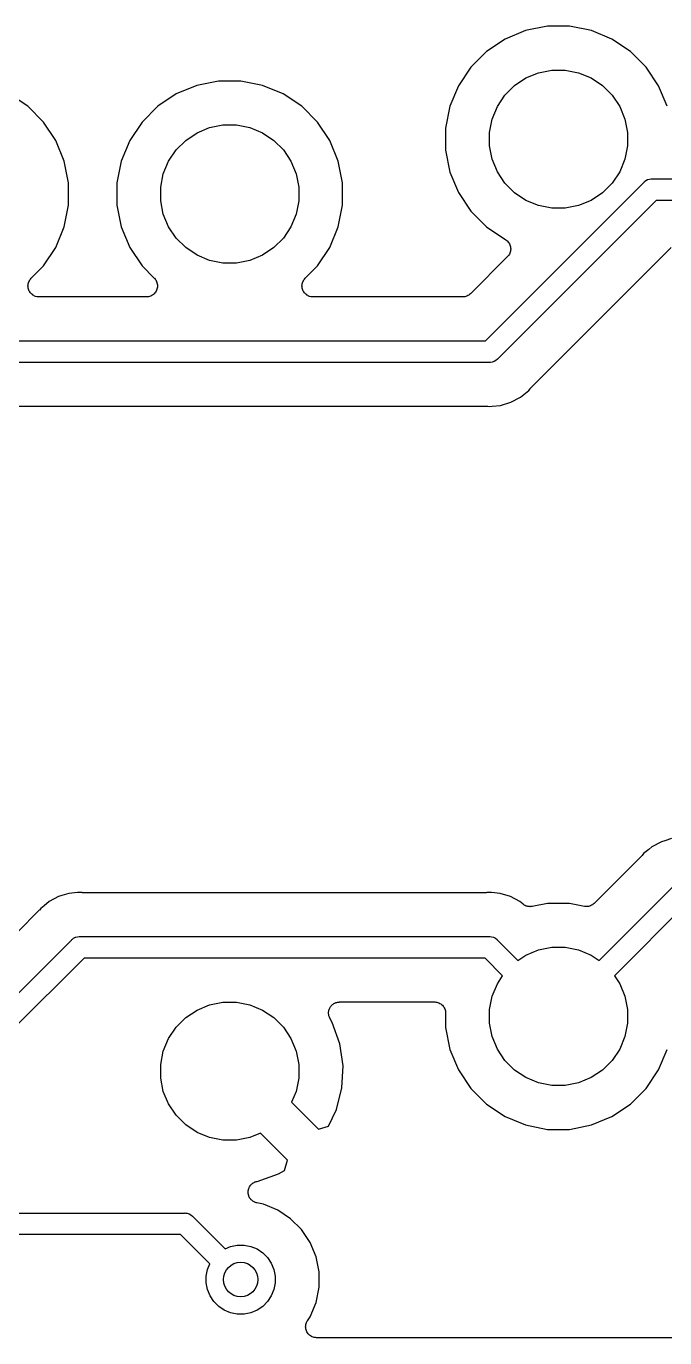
# Model space of a CAD drawing. Extents: x 19 to 115, y -142 to -17.
# Drawn here: x 64.32 to 71.72, y -40.55 to -25.36 of the extents above; entities that cross this region are included whole.
import ezdxf

# ---------------------------------------------------------------- set-up
doc = ezdxf.new("R2010")
doc.units = 0
doc.layers.add('BLACK', color=7, linetype='CONTINUOUS')

msp = doc.modelspace()

# ---------------------------------------------------------------- linework, layer by layer
at = {"layer": 'BLACK', "linetype": 'CONTINUOUS'}
for p, q in [((70.3562, -25.362), (70.1035, -25.4123)), ((70.6138, -25.362), (70.3562, -25.362)), ((70.8665, -25.4123), (70.6138, -25.362)), ((69.8654, -25.5109), (69.6512, -25.654)), ((70.1035, -25.4123), (69.8654, -25.5109)), ((71.1046, -25.5109), (70.8665, -25.4123)), ((71.3188, -25.654), (71.1046, -25.5109)), ((69.6512, -25.654), (69.469, -25.8362)), ((71.501, -25.8362), (71.3188, -25.654)), ((69.469, -25.8362), (69.3259, -26.0504)), ((69.975, -26.0486), (70.1061, -25.961)), ((70.1061, -25.961), (70.2516, -25.9007)), ((70.2516, -25.9007), (70.4062, -25.87)), ((70.4062, -25.87), (70.5638, -25.87)), ((70.5638, -25.87), (70.7184, -25.9007)), ((70.7184, -25.9007), (70.8639, -25.961)), ((70.8639, -25.961), (70.995, -26.0486)), ((71.6441, -26.0504), (71.501, -25.8362)), ((66.2935, -26.0473), (66.0554, -26.1459)), ((66.5462, -25.997), (66.2935, -26.0473)), ((66.8038, -25.997), (66.5462, -25.997)), ((67.0565, -26.0473), (66.8038, -25.997)), ((67.2946, -26.1459), (67.0565, -26.0473)), ((69.3259, -26.0504), (69.2273, -26.2885)), ((69.8636, -26.16), (69.975, -26.0486)), ((70.995, -26.0486), (71.1064, -26.16)), ((71.7427, -26.2885), (71.6441, -26.0504)), ((64.3338, -26.289), (64.1196, -26.1459)), ((66.0554, -26.1459), (65.8412, -26.289)), ((67.5088, -26.289), (67.2946, -26.1459)), ((69.776, -26.2911), (69.8636, -26.16)), ((71.1064, -26.16), (71.194, -26.2911)), ((64.516, -26.4712), (64.3338, -26.289)), ((65.8412, -26.289), (65.659, -26.4712)), ((67.691, -26.4712), (67.5088, -26.289)), ((69.2273, -26.2885), (69.177, -26.5412)), ((69.7157, -26.4366), (69.776, -26.2911)), ((71.194, -26.2911), (71.2543, -26.4366)), ((64.6591, -26.6854), (64.516, -26.4712)), ((65.659, -26.4712), (65.5159, -26.6854)), ((66.2961, -26.596), (66.4416, -26.5357)), ((66.4416, -26.5357), (66.5962, -26.505)), ((66.5962, -26.505), (66.7538, -26.505)), ((66.7538, -26.505), (66.9084, -26.5357)), ((66.9084, -26.5357), (67.0539, -26.596)), ((67.8341, -26.6854), (67.691, -26.4712)), ((69.177, -26.5412), (69.177, -26.7988)), ((69.685, -26.5912), (69.7157, -26.4366)), ((71.2543, -26.4366), (71.285, -26.5912)), ((64.7577, -26.9235), (64.6591, -26.6854)), ((65.5159, -26.6854), (65.4173, -26.9235)), ((66.0536, -26.795), (66.165, -26.6836)), ((66.165, -26.6836), (66.2961, -26.596)), ((67.0539, -26.596), (67.185, -26.6836)), ((67.185, -26.6836), (67.2964, -26.795)), ((67.9327, -26.9235), (67.8341, -26.6854)), ((69.685, -26.7488), (69.685, -26.5912)), ((71.285, -26.5912), (71.285, -26.7488)), ((65.966, -26.9261), (66.0536, -26.795)), ((67.2964, -26.795), (67.384, -26.9261)), ((69.177, -26.7988), (69.2273, -27.0515)), ((69.7157, -26.9034), (69.685, -26.7488)), ((71.285, -26.7488), (71.2543, -26.9034)), ((64.808, -27.1762), (64.7577, -26.9235)), ((65.4173, -26.9235), (65.367, -27.1762)), ((65.9057, -27.0716), (65.966, -26.9261)), ((67.384, -26.9261), (67.4443, -27.0716)), ((67.983, -27.1762), (67.9327, -26.9235)), ((69.776, -27.0489), (69.7157, -26.9034)), ((71.2543, -26.9034), (71.194, -27.0489)), ((64.808, -27.4338), (64.808, -27.1762)), ((65.367, -27.1762), (65.367, -27.4338)), ((65.875, -27.2262), (65.9057, -27.0716)), ((67.4443, -27.0716), (67.475, -27.2262)), ((67.983, -27.4338), (67.983, -27.1762)), ((69.2273, -27.0515), (69.3259, -27.2896)), ((69.6382, -29.005), (71.4723, -27.1709)), ((69.8636, -27.18), (69.776, -27.0489)), ((69.975, -27.2914), (69.8636, -27.18)), ((71.1064, -27.18), (70.995, -27.2914)), ((71.194, -27.0489), (71.1064, -27.18)), ((71.4723, -27.1709), (71.4762, -27.1662)), ((71.4762, -27.1662), (71.4814, -27.1619)), ((71.4814, -27.1619), (71.4952, -27.1506)), ((71.4952, -27.1506), (71.5169, -27.139)), ((71.5169, -27.139), (71.5184, -27.1385)), ((71.5184, -27.1385), (71.5405, -27.1318)), ((71.5405, -27.1318), (71.5589, -27.13)), ((71.5589, -27.13), (71.565, -27.1294)), ((71.5589, -27.13), (71.5589, -27.13)), ((71.565, -27.1294), (71.5711, -27.13)), ((71.5711, -27.13), (104.41, -27.13)), ((65.875, -27.3838), (65.875, -27.2262)), ((67.475, -27.2262), (67.475, -27.3838)), ((69.3259, -27.2896), (69.469, -27.5038)), ((70.1061, -27.379), (69.975, -27.2914)), ((70.995, -27.2914), (70.8639, -27.379)), ((64.7577, -27.6865), (64.808, -27.4338)), ((65.367, -27.4338), (65.4173, -27.6865)), ((65.9057, -27.5384), (65.875, -27.3838)), ((67.475, -27.3838), (67.4443, -27.5384)), ((67.9327, -27.6865), (67.983, -27.4338)), ((71.6168, -27.38), (69.7827, -29.214)), ((70.2516, -27.4393), (70.1061, -27.379)), ((70.4062, -27.47), (70.2516, -27.4393)), ((70.5638, -27.47), (70.4062, -27.47)), ((70.7184, -27.4393), (70.5638, -27.47)), ((70.8639, -27.379), (70.7184, -27.4393)), ((104.365, -27.38), (71.6168, -27.38)), ((65.966, -27.6839), (65.9057, -27.5384)), ((67.4443, -27.5384), (67.384, -27.6839)), ((69.469, -27.5038), (69.6512, -27.686)), ((64.6591, -27.9246), (64.7577, -27.6865)), ((65.4173, -27.6865), (65.5159, -27.9246)), ((66.0536, -27.815), (65.966, -27.6839)), ((67.384, -27.6839), (67.2964, -27.815)), ((67.8341, -27.9246), (67.9327, -27.6865)), ((69.6512, -27.686), (69.8748, -27.8354)), ((64.516, -28.1388), (64.6591, -27.9246)), ((65.5159, -27.9246), (65.659, -28.1388)), ((66.165, -27.9264), (66.0536, -27.815)), ((66.2961, -28.014), (66.165, -27.9264)), ((67.185, -27.9264), (67.0539, -28.014)), ((67.2964, -27.815), (67.185, -27.9264)), ((67.691, -28.1388), (67.8341, -27.9246)), ((69.8748, -27.8354), (69.8756, -27.8359)), ((69.8756, -27.8359), (69.8756, -27.8359)), ((69.8756, -27.8359), (69.8756, -27.836)), ((69.8756, -27.836), (69.8762, -27.8364)), ((69.8762, -27.8364), (69.8855, -27.8442)), ((69.8855, -27.8442), (69.8947, -27.8518)), ((69.8947, -27.8518), (69.8949, -27.8521)), ((69.8949, -27.8521), (69.8952, -27.8524)), ((69.8952, -27.8524), (69.9027, -27.8617)), ((69.9027, -27.8617), (69.9102, -27.8711)), ((69.9102, -27.8711), (69.9104, -27.8714)), ((69.9104, -27.8714), (69.9107, -27.8717)), ((69.9107, -27.8717), (69.9162, -27.8824)), ((69.9162, -27.8824), (69.9218, -27.893)), ((69.9218, -27.893), (69.9219, -27.8934)), ((69.9219, -27.8934), (69.9221, -27.8937)), ((69.9221, -27.8937), (69.9255, -27.9053)), ((69.9255, -27.9053), (69.9289, -27.9167)), ((69.9289, -27.9167), (69.9289, -27.9171)), ((69.9289, -27.9171), (69.929, -27.9175)), ((69.929, -27.9175), (69.9301, -27.9295)), ((69.9312, -27.9422), (69.9299, -27.954)), ((69.9301, -27.9295), (69.9312, -27.9414)), ((69.9312, -27.9414), (69.9312, -27.9418)), ((69.9312, -27.9418), (69.9312, -27.9422)), ((70.164, -29.5512), (71.79, -27.9252)), ((66.4416, -28.0743), (66.2961, -28.014)), ((66.5962, -28.105), (66.4416, -28.0743)), ((66.9084, -28.0743), (66.7538, -28.105)), ((67.0539, -28.014), (66.9084, -28.0743)), ((69.894, -28.0308), (69.465, -28.4598)), ((69.9017, -28.0215), (69.894, -28.0308)), ((69.9093, -28.0123), (69.9017, -28.0215)), ((69.9095, -28.0119), (69.9093, -28.0123)), ((69.9098, -28.0116), (69.9095, -28.0119)), ((69.9154, -28.001), (69.9098, -28.0116)), ((69.9212, -27.9905), (69.9154, -28.001)), ((69.9213, -27.9901), (69.9212, -27.9905)), ((69.9215, -27.9898), (69.9213, -27.9901)), ((69.925, -27.9782), (69.9215, -27.9898)), ((69.9286, -27.9668), (69.925, -27.9782)), ((69.9287, -27.9661), (69.9286, -27.9665)), ((69.9286, -27.9665), (69.9286, -27.9668)), ((69.9299, -27.954), (69.9287, -27.9661)), ((64.3746, -28.2802), (64.516, -28.1388)), ((65.659, -28.1388), (65.8004, -28.2802)), ((66.7538, -28.105), (66.5962, -28.105)), ((67.5496, -28.2802), (67.691, -28.1388)), ((64.3374, -28.3691), (64.3387, -28.3568)), ((64.3374, -28.3693), (64.3374, -28.3691)), ((64.3374, -28.3696), (64.3374, -28.3693)), ((64.3385, -28.3816), (64.3374, -28.3696)), ((64.3396, -28.3938), (64.3385, -28.3816)), ((64.3387, -28.3568), (64.3399, -28.3449)), ((64.3397, -28.394), (64.3396, -28.3938)), ((64.3397, -28.3942), (64.3397, -28.394)), ((64.3432, -28.4059), (64.3397, -28.3942)), ((64.3399, -28.3449), (64.34, -28.3447)), ((64.34, -28.3445), (64.3436, -28.3327)), ((64.34, -28.3447), (64.34, -28.3445)), ((64.3436, -28.3327), (64.3471, -28.3212)), ((64.3471, -28.3212), (64.3473, -28.321)), ((64.3473, -28.3208), (64.3532, -28.3099)), ((64.3473, -28.321), (64.3473, -28.3208)), ((64.3532, -28.3099), (64.3589, -28.2994)), ((64.3589, -28.2994), (64.359, -28.2992)), ((64.359, -28.2992), (64.3591, -28.299)), ((64.3591, -28.299), (64.3669, -28.2896)), ((64.3669, -28.2896), (64.3746, -28.2802)), ((65.8004, -28.2802), (65.8013, -28.2811)), ((65.8013, -28.2811), (65.8013, -28.2811)), ((65.8013, -28.2811), (65.8014, -28.2812)), ((65.8014, -28.2812), (65.8017, -28.2815)), ((65.8017, -28.2815), (65.8093, -28.291)), ((65.8093, -28.291), (65.8169, -28.3005)), ((65.8169, -28.3005), (65.817, -28.3007)), ((65.817, -28.3007), (65.8171, -28.3008)), ((65.8171, -28.3008), (65.8227, -28.3116)), ((65.8227, -28.3116), (65.8284, -28.3224)), ((65.8284, -28.3224), (65.8284, -28.3226)), ((65.8284, -28.3226), (65.8285, -28.3228)), ((65.8285, -28.3228), (65.8319, -28.3346)), ((65.8349, -28.396), (65.8313, -28.4074)), ((65.8319, -28.3346), (65.8354, -28.3462)), ((65.835, -28.3955), (65.8349, -28.3958)), ((65.8349, -28.3958), (65.8349, -28.396)), ((65.8363, -28.3834), (65.835, -28.3955)), ((65.8354, -28.3462), (65.8354, -28.3464)), ((65.8354, -28.3464), (65.8354, -28.3466)), ((65.8354, -28.3466), (65.8365, -28.3587)), ((65.8376, -28.3713), (65.8363, -28.3834)), ((65.8365, -28.3587), (65.8376, -28.3709)), ((65.8376, -28.3709), (65.8376, -28.3711)), ((65.8376, -28.3711), (65.8376, -28.3713)), ((67.5124, -28.3691), (67.5137, -28.3568)), ((67.5124, -28.3693), (67.5124, -28.3691)), ((67.5124, -28.3696), (67.5124, -28.3693)), ((67.5135, -28.3816), (67.5124, -28.3696)), ((67.5146, -28.3938), (67.5135, -28.3816)), ((67.5137, -28.3568), (67.5149, -28.3449)), ((67.5147, -28.394), (67.5146, -28.3938)), ((67.5147, -28.3942), (67.5147, -28.394)), ((67.5182, -28.4059), (67.5147, -28.3942)), ((67.5149, -28.3449), (67.515, -28.3447)), ((67.515, -28.3445), (67.5186, -28.3327)), ((67.515, -28.3447), (67.515, -28.3445)), ((67.5186, -28.3327), (67.5221, -28.3212)), ((67.5221, -28.3212), (67.5223, -28.321)), ((67.5223, -28.3208), (67.5282, -28.3099)), ((67.5223, -28.321), (67.5223, -28.3208)), ((67.5282, -28.3099), (67.5339, -28.2994)), ((67.5339, -28.2994), (67.534, -28.2992)), ((67.534, -28.2992), (67.5341, -28.299)), ((67.5341, -28.299), (67.5419, -28.2896)), ((67.5419, -28.2896), (67.5496, -28.2802)), ((64.3466, -28.4176), (64.3432, -28.4059)), ((64.3467, -28.4178), (64.3466, -28.4176)), ((64.3468, -28.418), (64.3467, -28.4178)), ((64.3525, -28.4288), (64.3468, -28.418)), ((64.3581, -28.4395), (64.3525, -28.4288)), ((64.3583, -28.4397), (64.3581, -28.4395)), ((64.3584, -28.4399), (64.3583, -28.4397)), ((64.3661, -28.4494), (64.3584, -28.4399)), ((64.3737, -28.4589), (64.3661, -28.4494)), ((64.3738, -28.459), (64.3737, -28.4589)), ((64.374, -28.4592), (64.3738, -28.459)), ((64.3834, -28.467), (64.374, -28.4592)), ((64.3926, -28.4748), (64.3834, -28.467)), ((64.3928, -28.4749), (64.3926, -28.4748)), ((64.393, -28.475), (64.3928, -28.4749)), ((64.4037, -28.4809), (64.393, -28.475)), ((64.4144, -28.4867), (64.4037, -28.4809)), ((64.4146, -28.4868), (64.4144, -28.4867)), ((64.4148, -28.4869), (64.4146, -28.4868)), ((64.4263, -28.4905), (64.4148, -28.4869)), ((64.438, -28.4942), (64.4263, -28.4905)), ((64.4382, -28.4943), (64.438, -28.4942)), ((64.4384, -28.4943), (64.4382, -28.4943)), ((64.4504, -28.4956), (64.4384, -28.4943)), ((64.4626, -28.497), (64.4504, -28.4956)), ((64.463, -28.497), (64.4626, -28.497)), ((64.4631, -28.497), (64.463, -28.497)), ((64.4644, -28.497), (64.4631, -28.497)), ((64.4631, -28.497), (64.4631, -28.497)), ((65.7106, -28.497), (64.4644, -28.497)), ((65.7228, -28.4958), (65.7106, -28.497)), ((65.7348, -28.4947), (65.7228, -28.4958)), ((65.7351, -28.4946), (65.7348, -28.4947)), ((65.7353, -28.4946), (65.7351, -28.4946)), ((65.747, -28.491), (65.7353, -28.4946)), ((65.7586, -28.4876), (65.747, -28.491)), ((65.7588, -28.4875), (65.7586, -28.4876)), ((65.759, -28.4874), (65.7588, -28.4875)), ((65.7697, -28.4817), (65.759, -28.4874)), ((65.7805, -28.476), (65.7697, -28.4817)), ((65.7807, -28.4759), (65.7805, -28.476)), ((65.7809, -28.4758), (65.7807, -28.4759)), ((65.7904, -28.4681), (65.7809, -28.4758)), ((65.7998, -28.4604), (65.7904, -28.4681)), ((65.7999, -28.4603), (65.7998, -28.4604)), ((65.8001, -28.4601), (65.7999, -28.4603)), ((65.808, -28.4505), (65.8001, -28.4601)), ((65.8156, -28.4414), (65.808, -28.4505)), ((65.8157, -28.4412), (65.8156, -28.4414)), ((65.8159, -28.441), (65.8157, -28.4412)), ((65.8218, -28.4301), (65.8159, -28.441)), ((65.8275, -28.4196), (65.8218, -28.4301)), ((65.8276, -28.4194), (65.8275, -28.4196)), ((65.8277, -28.4192), (65.8276, -28.4194)), ((65.8313, -28.4074), (65.8277, -28.4192)), ((67.5216, -28.4176), (67.5182, -28.4059)), ((67.5217, -28.4178), (67.5216, -28.4176)), ((67.5218, -28.418), (67.5217, -28.4178)), ((67.5275, -28.4288), (67.5218, -28.418)), ((67.5331, -28.4395), (67.5275, -28.4288)), ((67.5333, -28.4397), (67.5331, -28.4395)), ((67.5334, -28.4399), (67.5333, -28.4397)), ((67.5411, -28.4494), (67.5334, -28.4399)), ((67.5487, -28.4589), (67.5411, -28.4494)), ((67.5488, -28.459), (67.5487, -28.4589)), ((67.549, -28.4592), (67.5488, -28.459)), ((67.5584, -28.467), (67.549, -28.4592)), ((67.5676, -28.4748), (67.5584, -28.467)), ((67.5678, -28.4749), (67.5676, -28.4748)), ((67.568, -28.475), (67.5678, -28.4749)), ((67.5787, -28.4809), (67.568, -28.475)), ((67.5894, -28.4867), (67.5787, -28.4809)), ((67.5896, -28.4868), (67.5894, -28.4867)), ((67.5898, -28.4869), (67.5896, -28.4868)), ((67.6013, -28.4905), (67.5898, -28.4869)), ((67.613, -28.4942), (67.6013, -28.4905)), ((67.6132, -28.4943), (67.613, -28.4942)), ((67.6134, -28.4943), (67.6132, -28.4943)), ((67.6254, -28.4956), (67.6134, -28.4943)), ((67.6376, -28.497), (67.6254, -28.4956)), ((67.638, -28.497), (67.6376, -28.497)), ((67.6381, -28.497), (67.638, -28.497)), ((67.6394, -28.497), (67.6381, -28.497)), ((67.6381, -28.497), (67.6381, -28.497)), ((69.3752, -28.497), (67.6394, -28.497)), ((69.3869, -28.4959), (69.3752, -28.497)), ((69.3986, -28.4948), (69.3869, -28.4959)), ((69.3992, -28.4946), (69.3986, -28.4948)), ((69.3999, -28.4946), (69.3992, -28.4946)), ((69.4111, -28.4912), (69.3999, -28.4946)), ((69.4224, -28.4879), (69.4111, -28.4912)), ((69.423, -28.4876), (69.4224, -28.4879)), ((69.4236, -28.4874), (69.423, -28.4876)), ((69.434, -28.4819), (69.4236, -28.4874)), ((69.4444, -28.4765), (69.434, -28.4819)), ((69.4449, -28.4761), (69.4444, -28.4765)), ((69.4455, -28.4758), (69.4449, -28.4761)), ((69.4546, -28.4684), (69.4455, -28.4758)), ((69.4637, -28.461), (69.4546, -28.4684)), ((69.4647, -28.4601), (69.4637, -28.461)), ((69.465, -28.4598), (69.4647, -28.4601)), ((69.4647, -28.4601), (69.4647, -28.4601)), ((69.4647, -28.4601), (69.4647, -28.4601)), ((56.8468, -29.005), (69.6382, -29.005)), ((69.6839, -29.255), (56.8011, -29.255)), ((69.69, -29.2556), (69.6839, -29.255)), ((69.6961, -29.255), (69.69, -29.2556)), ((69.7145, -29.2532), (69.6961, -29.255)), ((69.6961, -29.255), (69.6961, -29.255)), ((69.7381, -29.246), (69.7145, -29.2532)), ((69.7598, -29.2344), (69.7381, -29.246)), ((69.7788, -29.2188), (69.7598, -29.2344)), ((69.7827, -29.214), (69.7788, -29.2188)), ((70.0434, -29.6589), (70.1398, -29.5798)), ((70.1398, -29.5798), (70.1556, -29.5604)), ((70.1556, -29.5604), (70.1568, -29.5591)), ((70.1568, -29.5591), (70.1606, -29.5553)), ((70.1606, -29.5553), (70.164, -29.5512)), ((59.5816, -29.763), (69.6527, -29.763)), ((69.6527, -29.763), (69.6545, -29.763)), ((69.6545, -29.763), (69.6598, -29.7636)), ((69.6598, -29.7636), (69.6651, -29.7636)), ((69.6651, -29.7636), (69.69, -29.7661)), ((69.69, -29.7661), (69.7149, -29.7636)), ((69.7149, -29.7636), (69.715, -29.7636)), ((69.715, -29.7636), (69.8141, -29.7538)), ((69.8141, -29.7538), (69.9334, -29.7176)), ((69.9334, -29.7176), (70.0434, -29.6589)), ((71.7959, -34.7712), (71.7156, -34.7955)), ((71.53, -34.8962), (71.4702, -34.9452)), ((71.5301, -34.8961), (71.53, -34.8962)), ((71.5666, -34.8661), (71.5301, -34.8961)), ((71.6766, -34.8074), (71.5666, -34.8661)), ((71.7155, -34.7955), (71.6766, -34.8074)), ((71.7156, -34.7955), (71.7155, -34.7955)), ((71.446, -34.9738), (70.8987, -35.5211)), ((71.4494, -34.9697), (71.446, -34.9738)), ((71.4532, -34.9659), (71.4494, -34.9697)), ((71.4544, -34.9646), (71.4532, -34.9659)), ((71.4702, -34.9452), (71.4544, -34.9646)), ((70.9558, -36.1824), (71.8273, -35.3109)), ((64.5816, -35.5011), (64.5241, -35.5483)), ((64.6916, -35.4424), (64.5816, -35.5011)), ((64.7305, -35.4305), (64.6916, -35.4424)), ((64.7306, -35.4305), (64.7305, -35.4305)), ((64.8109, -35.4062), (64.7306, -35.4305)), ((64.91, -35.3964), (64.8109, -35.4062)), ((64.9101, -35.3964), (64.91, -35.3964)), ((64.935, -35.3939), (64.9101, -35.3964)), ((64.9599, -35.3964), (64.935, -35.3939)), ((64.9652, -35.3964), (64.9599, -35.3964)), ((64.9705, -35.397), (64.9652, -35.3964)), ((64.9723, -35.397), (64.9705, -35.397)), ((69.6477, -35.397), (64.9723, -35.397)), ((69.653, -35.3965), (69.6477, -35.397)), ((69.6584, -35.3966), (69.653, -35.3965)), ((69.6601, -35.3964), (69.6584, -35.3966)), ((69.685, -35.3939), (69.6601, -35.3964)), ((69.7099, -35.3964), (69.685, -35.3939)), ((69.8091, -35.4062), (69.7099, -35.3964)), ((69.7099, -35.3964), (69.7099, -35.3964)), ((69.9284, -35.4424), (69.8091, -35.4062)), ((70.0384, -35.5011), (69.9284, -35.4424)), ((70.0744, -35.5307), (70.0384, -35.5011)), ((70.079, -35.5338), (70.0744, -35.5307)), ((70.0833, -35.5374), (70.079, -35.5338)), ((70.0893, -35.5407), (70.0833, -35.5374)), ((70.095, -35.5445), (70.0893, -35.5407)), ((70.1002, -35.5466), (70.095, -35.5445)), ((70.3562, -35.522), (70.1798, -35.5571)), ((70.6138, -35.522), (70.3562, -35.522)), ((70.7841, -35.5559), (70.6138, -35.522)), ((70.8676, -35.5432), (70.8572, -35.5488)), ((70.8781, -35.5378), (70.8676, -35.5432)), ((70.8785, -35.5374), (70.8781, -35.5378)), ((70.8791, -35.5372), (70.8785, -35.5374)), ((70.8882, -35.5297), (70.8791, -35.5372)), ((70.8974, -35.5224), (70.8882, -35.5297)), ((70.8983, -35.5215), (70.8974, -35.5224)), ((70.8987, -35.5211), (70.8983, -35.5215)), ((70.8983, -35.5215), (70.8983, -35.5215)), ((70.8983, -35.5215), (70.8983, -35.5215)), ((71.9718, -35.52), (71.1326, -36.3592)), ((64.461, -35.6088), (63.9137, -36.1561)), ((64.4644, -35.6047), (64.461, -35.6088)), ((64.4682, -35.6009), (64.4644, -35.6047)), ((64.4694, -35.5996), (64.4682, -35.6009)), ((64.4852, -35.5802), (64.4694, -35.5996)), ((64.5241, -35.5484), (64.4852, -35.5802)), ((64.5241, -35.5483), (64.5241, -35.5484)), ((70.105, -35.5493), (70.1002, -35.5466)), ((70.1116, -35.5514), (70.105, -35.5493)), ((70.1179, -35.554), (70.1116, -35.5514)), ((70.1234, -35.5551), (70.1179, -35.554)), ((70.1287, -35.5568), (70.1234, -35.5551)), ((70.1355, -35.5575), (70.1287, -35.5568)), ((70.1422, -35.5589), (70.1355, -35.5575)), ((70.1478, -35.5589), (70.1422, -35.5589)), ((70.1533, -35.5595), (70.1478, -35.5589)), ((70.1601, -35.5589), (70.1533, -35.5595)), ((70.167, -35.559), (70.1601, -35.5589)), ((70.1725, -35.5579), (70.167, -35.559)), ((70.178, -35.5574), (70.1725, -35.5579)), ((70.1798, -35.5571), (70.178, -35.5574)), ((70.7959, -35.557), (70.7841, -35.5559)), ((70.8076, -35.5583), (70.7959, -35.557)), ((70.8082, -35.5583), (70.8076, -35.5583)), ((70.8088, -35.5583), (70.8082, -35.5583)), ((70.8205, -35.5572), (70.8088, -35.5583)), ((70.8322, -35.5561), (70.8205, -35.5572)), ((70.8328, -35.556), (70.8322, -35.5561)), ((70.8334, -35.5559), (70.8328, -35.556)), ((70.8447, -35.5525), (70.8334, -35.5559)), ((70.856, -35.5492), (70.8447, -35.5525)), ((70.8566, -35.5489), (70.856, -35.5492)), ((70.8572, -35.5488), (70.8566, -35.5489)), ((63.9708, -36.8174), (64.8423, -35.9459)), ((64.8423, -35.9459), (64.8462, -35.9412)), ((64.8462, -35.9412), (64.854, -35.9348)), ((64.854, -35.9348), (64.8652, -35.9256)), ((64.8652, -35.9256), (64.8869, -35.914)), ((64.8869, -35.914), (64.8915, -35.9126)), ((64.8915, -35.9126), (64.9105, -35.9068)), ((64.9105, -35.9068), (64.9289, -35.905)), ((64.9289, -35.905), (64.935, -35.9044)), ((64.9289, -35.905), (64.9289, -35.905)), ((64.935, -35.9044), (64.9411, -35.905)), ((64.9411, -35.905), (69.6789, -35.905)), ((69.6789, -35.905), (69.685, -35.9044)), ((69.685, -35.9044), (69.6911, -35.905)), ((69.6911, -35.905), (69.6911, -35.905)), ((69.6911, -35.905), (69.7095, -35.9068)), ((69.7095, -35.9068), (69.7331, -35.914)), ((69.7331, -35.914), (69.7548, -35.9256)), ((69.7548, -35.9256), (69.7738, -35.9412)), ((69.7738, -35.9412), (69.7777, -35.946)), ((69.7777, -35.946), (70.0142, -36.1824)), ((70.0142, -36.1824), (70.1061, -36.121)), ((70.1061, -36.121), (70.2516, -36.0607)), ((70.2516, -36.0607), (70.4062, -36.03)), ((70.4062, -36.03), (70.5638, -36.03)), ((70.5638, -36.03), (70.7184, -36.0607)), ((70.7184, -36.0607), (70.8639, -36.121)), ((70.8639, -36.121), (70.9558, -36.1824)), ((64.9868, -36.155), (64.1476, -36.9942)), ((69.6332, -36.155), (64.9868, -36.155)), ((69.8374, -36.3592), (69.6332, -36.155)), ((69.7157, -36.5966), (69.776, -36.4511)), ((69.776, -36.4511), (69.8374, -36.3592)), ((71.1326, -36.3592), (71.194, -36.4511)), ((71.194, -36.4511), (71.2543, -36.5966)), ((69.685, -36.7512), (69.7157, -36.5966)), ((71.2543, -36.5966), (71.285, -36.7512)), ((66.165, -36.8436), (66.2961, -36.756)), ((66.2961, -36.756), (66.4416, -36.6957)), ((66.4416, -36.6957), (66.5962, -36.665)), ((66.5962, -36.665), (66.7538, -36.665)), ((66.7538, -36.665), (66.9084, -36.6957)), ((66.9084, -36.6957), (67.0539, -36.756)), ((67.0539, -36.756), (67.185, -36.8436)), ((67.8228, -36.7645), (67.8247, -36.7582)), ((67.8247, -36.7582), (67.8261, -36.7519)), ((67.8261, -36.7519), (67.8284, -36.7464)), ((67.8284, -36.7464), (67.8301, -36.7408)), ((67.8301, -36.7408), (67.8332, -36.7351)), ((67.8332, -36.7351), (67.8358, -36.7291)), ((67.8358, -36.7291), (67.8391, -36.7242)), ((67.8391, -36.7242), (67.8419, -36.719)), ((67.8419, -36.719), (67.8461, -36.714)), ((67.8461, -36.714), (67.8498, -36.7086)), ((67.8498, -36.7086), (67.854, -36.7044)), ((67.854, -36.7044), (67.8577, -36.6999)), ((67.8577, -36.6999), (67.8628, -36.6958)), ((67.8628, -36.6958), (67.8674, -36.6912)), ((67.8674, -36.6912), (67.8724, -36.688)), ((67.8724, -36.688), (67.8769, -36.6842)), ((67.8769, -36.6842), (67.8827, -36.6812)), ((67.8827, -36.6812), (67.8881, -36.6776)), ((67.8881, -36.6776), (67.8936, -36.6754)), ((67.8936, -36.6754), (67.8988, -36.6726)), ((67.8988, -36.6726), (67.9051, -36.6707)), ((67.9051, -36.6707), (67.9111, -36.6682)), ((67.9111, -36.6682), (67.9169, -36.6671)), ((67.9169, -36.6671), (67.9226, -36.6654)), ((67.9226, -36.6654), (67.929, -36.6648)), ((67.929, -36.6648), (67.9354, -36.6635)), ((67.9354, -36.6635), (67.9413, -36.6636)), ((67.9413, -36.6636), (67.9472, -36.663)), ((67.9472, -36.663), (69.05, -36.663)), ((69.05, -36.663), (69.0509, -36.663)), ((69.0509, -36.663), (69.0509, -36.663)), ((69.0509, -36.663), (69.0509, -36.663)), ((69.0509, -36.663), (69.0518, -36.663)), ((69.0518, -36.663), (69.0637, -36.6643)), ((69.0637, -36.6643), (69.0755, -36.6656)), ((69.0755, -36.6656), (69.076, -36.6657)), ((69.076, -36.6657), (69.0764, -36.6658)), ((69.0764, -36.6658), (69.0878, -36.6694)), ((69.0878, -36.6694), (69.0992, -36.6729)), ((69.0992, -36.6729), (69.0996, -36.6731)), ((69.0996, -36.6731), (69.1, -36.6733)), ((69.1, -36.6733), (69.1105, -36.679)), ((69.1105, -36.679), (69.121, -36.6847)), ((69.121, -36.6847), (69.1214, -36.685)), ((69.1214, -36.685), (69.1218, -36.6852)), ((69.1218, -36.6852), (69.1309, -36.6929)), ((69.1309, -36.6929), (69.1401, -36.7005)), ((69.1401, -36.7005), (69.1404, -36.7009)), ((69.1404, -36.7009), (69.1407, -36.7011)), ((69.1407, -36.7011), (69.1482, -36.7105)), ((69.1482, -36.7105), (69.1558, -36.7197)), ((69.1558, -36.7197), (69.156, -36.7201)), ((69.156, -36.7201), (69.1563, -36.7205)), ((69.1563, -36.7205), (69.1618, -36.7311)), ((69.1618, -36.7311), (69.1674, -36.7416)), ((69.1674, -36.7416), (69.1675, -36.742)), ((69.1675, -36.742), (69.1678, -36.7424)), ((69.1678, -36.7424), (69.1711, -36.7539)), ((69.1711, -36.7539), (69.1746, -36.7653)), ((69.685, -36.9088), (69.685, -36.7512)), ((71.285, -36.7512), (71.285, -36.9088)), ((66.0536, -36.955), (66.165, -36.8436)), ((67.185, -36.8436), (67.2964, -36.955)), ((67.8202, -36.7891), (67.8209, -36.7826)), ((67.8208, -36.795), (67.8202, -36.7891)), ((67.8207, -36.8009), (67.8208, -36.795)), ((67.8219, -36.8073), (67.8207, -36.8009)), ((67.8209, -36.7826), (67.821, -36.7761)), ((67.821, -36.7761), (67.8222, -36.7703)), ((67.8225, -36.8138), (67.8219, -36.8073)), ((67.8222, -36.7703), (67.8228, -36.7645)), ((67.8241, -36.8195), (67.8225, -36.8138)), ((67.8252, -36.8253), (67.8241, -36.8195)), ((67.8276, -36.8313), (67.8252, -36.8253)), ((67.8295, -36.8376), (67.8276, -36.8313)), ((67.8322, -36.8428), (67.8295, -36.8376)), ((67.8344, -36.8483), (67.8322, -36.8428)), ((67.8352, -36.8499), (67.8344, -36.8483)), ((67.8622, -36.9003), (67.8352, -36.8499)), ((67.95, -37.1459), (67.8622, -36.9003)), ((69.1746, -36.7653), (69.1746, -36.7658)), ((69.1746, -36.7658), (69.1748, -36.7662)), ((69.1748, -36.7662), (69.1758, -36.7781)), ((69.1758, -36.7781), (69.177, -36.79)), ((69.177, -36.79), (69.177, -36.9588)), ((69.7157, -37.0634), (69.685, -36.9088)), ((71.285, -36.9088), (71.2543, -37.0634)), ((65.966, -37.0861), (66.0536, -36.955)), ((67.2964, -36.955), (67.384, -37.0861)), ((69.177, -36.9588), (69.2273, -37.2115)), ((69.776, -37.2089), (69.7157, -37.0634)), ((71.2543, -37.0634), (71.194, -37.2089)), ((65.9057, -37.2316), (65.966, -37.0861)), ((67.384, -37.0861), (67.4443, -37.2316)), ((67.9878, -37.4007), (67.95, -37.1459)), ((69.2273, -37.2115), (69.3259, -37.4496)), ((69.8636, -37.34), (69.776, -37.2089)), ((71.194, -37.2089), (71.1064, -37.34)), ((71.6441, -37.4496), (71.7427, -37.2115)), ((65.875, -37.3862), (65.9057, -37.2316)), ((67.4443, -37.2316), (67.475, -37.3862)), ((69.975, -37.4514), (69.8636, -37.34)), ((71.1064, -37.34), (70.995, -37.4514)), ((65.875, -37.5438), (65.875, -37.3862)), ((67.475, -37.3862), (67.475, -37.5438)), ((67.9751, -37.6581), (67.9878, -37.4007)), ((69.3259, -37.4496), (69.469, -37.6638)), ((70.1061, -37.539), (69.975, -37.4514)), ((70.995, -37.4514), (70.8639, -37.539)), ((71.501, -37.6638), (71.6441, -37.4496)), ((65.9057, -37.6984), (65.875, -37.5438)), ((67.475, -37.5438), (67.4443, -37.6984)), ((67.9124, -37.908), (67.9751, -37.6581)), ((69.469, -37.6638), (69.6512, -37.846)), ((70.2516, -37.5993), (70.1061, -37.539)), ((70.4062, -37.63), (70.2516, -37.5993)), ((70.5638, -37.63), (70.4062, -37.63)), ((70.7184, -37.5993), (70.5638, -37.63)), ((70.8639, -37.539), (70.7184, -37.5993)), ((71.3188, -37.846), (71.501, -37.6638)), ((65.966, -37.8439), (65.9057, -37.6984)), ((67.4443, -37.6984), (67.3925, -37.8233)), ((66.0536, -37.975), (65.966, -37.8439)), ((66.165, -38.0864), (66.0536, -37.975)), ((67.3925, -37.8233), (67.7042, -38.135)), ((67.8212, -38.1007), (67.9124, -37.908)), ((69.6512, -37.846), (69.8654, -37.9891)), ((71.1046, -37.9891), (71.3188, -37.846)), ((66.2961, -38.174), (66.165, -38.0864)), ((67.7042, -38.135), (67.8212, -38.1007)), ((69.8654, -37.9891), (70.1035, -38.0877)), ((70.1035, -38.0877), (70.3562, -38.138)), ((70.6138, -38.138), (70.8665, -38.0877)), ((70.8665, -38.0877), (71.1046, -37.9891)), ((66.4416, -38.2343), (66.2961, -38.174)), ((66.5962, -38.265), (66.4416, -38.2343)), ((66.7538, -38.265), (66.5962, -38.265)), ((66.9084, -38.2343), (66.7538, -38.265)), ((67.0333, -38.1825), (66.9084, -38.2343)), ((67.345, -38.4942), (67.0333, -38.1825)), ((70.3562, -38.138), (70.6138, -38.138)), ((67.3097, -38.6148), (67.345, -38.4942)), ((66.993, -38.7404), (67.2397, -38.6522)), ((67.2397, -38.6522), (67.3097, -38.6148)), ((66.8886, -38.8642), (66.8889, -38.8612)), ((66.8894, -38.8736), (66.8886, -38.8642)), ((66.8888, -38.8582), (66.8902, -38.8489)), ((66.8889, -38.8612), (66.8888, -38.8582)), ((66.8898, -38.8829), (66.8894, -38.8736)), ((66.8905, -38.8859), (66.8898, -38.8829)), ((66.8902, -38.8489), (66.8912, -38.8396)), ((66.8908, -38.8889), (66.8905, -38.8859)), ((66.8912, -38.8396), (66.8921, -38.8367)), ((66.8921, -38.8367), (66.8925, -38.8337)), ((66.8925, -38.8337), (66.8957, -38.8249)), ((66.8957, -38.8249), (66.8985, -38.8159)), ((66.8985, -38.8159), (66.9, -38.8132)), ((66.9, -38.8132), (66.901, -38.8104)), ((66.901, -38.8104), (66.9059, -38.8024)), ((66.9059, -38.8024), (66.9103, -38.7941)), ((66.9103, -38.7941), (66.9123, -38.7918)), ((66.9123, -38.7918), (66.9138, -38.7892)), ((66.9138, -38.7892), (66.9202, -38.7822)), ((66.9202, -38.7822), (66.9262, -38.775)), ((66.9262, -38.775), (66.9285, -38.7731)), ((66.9285, -38.7731), (66.9305, -38.7709)), ((66.9305, -38.7709), (66.9381, -38.7653)), ((66.9381, -38.7653), (66.9454, -38.7594)), ((66.9454, -38.7594), (66.9481, -38.7579)), ((66.9481, -38.7579), (66.9505, -38.7561)), ((66.9505, -38.7561), (66.959, -38.7522)), ((66.959, -38.7522), (66.9673, -38.7477)), ((66.9673, -38.7477), (66.9702, -38.7469)), ((66.9702, -38.7469), (66.9729, -38.7456)), ((66.9729, -38.7456), (66.982, -38.7433)), ((66.982, -38.7433), (66.991, -38.7406)), ((66.991, -38.7406), (66.993, -38.7404)), ((66.8934, -38.8979), (66.8908, -38.8889)), ((66.8957, -38.907), (66.8934, -38.8979)), ((66.8969, -38.9098), (66.8957, -38.907)), ((66.8978, -38.9127), (66.8969, -38.9098)), ((66.9021, -38.921), (66.8978, -38.9127)), ((66.9061, -38.9295), (66.9021, -38.921)), ((66.9078, -38.932), (66.9061, -38.9295)), ((66.9092, -38.9347), (66.9078, -38.932)), ((66.9151, -38.942), (66.9092, -38.9347)), ((66.9206, -38.9496), (66.9151, -38.942)), ((66.9229, -38.9516), (66.9206, -38.9496)), ((66.9248, -38.954), (66.9229, -38.9516)), ((66.9319, -38.96), (66.9248, -38.954)), ((66.9388, -38.9664), (66.9319, -38.96)), ((66.9414, -38.968), (66.9388, -38.9664)), ((66.9437, -38.9699), (66.9414, -38.968)), ((66.952, -38.9745), (66.9437, -38.9699)), ((66.9599, -38.9794), (66.952, -38.9745)), ((66.9628, -38.9804), (66.9599, -38.9794)), ((66.9654, -38.9819), (66.9628, -38.9804)), ((66.9744, -38.9847), (66.9654, -38.9819)), ((66.9832, -38.988), (66.9744, -38.9847)), ((66.9862, -38.9885), (66.9832, -38.988)), ((66.9891, -38.9894), (66.9862, -38.9885)), ((66.9908, -38.9898), (66.9891, -38.9894)), ((67.0669, -39.0049), (66.9908, -38.9898)), ((67.2321, -39.0733), (67.0669, -39.0049)), ((63.6706, -39.107), (66.1499, -39.107)), ((66.1499, -39.107), (66.156, -39.1064)), ((66.156, -39.1064), (66.1621, -39.107)), ((66.1621, -39.107), (66.1621, -39.107)), ((66.1621, -39.107), (66.1805, -39.1088)), ((66.1805, -39.1088), (66.204, -39.1159)), ((66.204, -39.1159), (66.2258, -39.1275)), ((66.2258, -39.1275), (66.2448, -39.1432)), ((66.2448, -39.1432), (66.2487, -39.1479)), ((66.2487, -39.1479), (66.6209, -39.5201)), ((67.3808, -39.1727), (67.2321, -39.0733)), ((67.5073, -39.2992), (67.3808, -39.1727)), ((67.6067, -39.4479), (67.5073, -39.2992)), ((66.1042, -39.357), (63.6249, -39.357)), ((66.4441, -39.6969), (66.1042, -39.357)), ((66.6209, -39.5201), (66.6853, -39.4934)), ((66.6853, -39.4934), (66.7626, -39.478)), ((66.7626, -39.478), (66.8414, -39.478)), ((66.8414, -39.478), (66.9187, -39.4934)), ((66.9187, -39.4934), (66.9915, -39.5235)), ((67.6751, -39.6131), (67.6067, -39.4479)), ((66.9915, -39.5235), (67.057, -39.5673)), ((67.057, -39.5673), (67.1127, -39.623)), ((67.1127, -39.623), (67.1565, -39.6885)), ((67.71, -39.7886), (67.6751, -39.6131)), ((66.402, -39.8386), (66.4174, -39.7613)), ((66.4174, -39.7613), (66.4441, -39.6969)), ((67.1565, -39.6885), (67.1866, -39.7613)), ((67.1866, -39.7613), (67.202, -39.8386)), ((67.71, -39.9674), (67.71, -39.7886)), ((66.402, -39.9174), (66.402, -39.8386)), ((66.4174, -39.9947), (66.402, -39.9174)), ((67.202, -39.9174), (67.1866, -39.9947)), ((67.202, -39.8386), (67.202, -39.9174)), ((66.4475, -40.0675), (66.4174, -39.9947)), ((66.4913, -40.133), (66.4475, -40.0675)), ((67.1565, -40.0675), (67.1127, -40.133)), ((67.1866, -39.9947), (67.1565, -40.0675)), ((67.6751, -40.1429), (67.71, -39.9674)), ((66.547, -40.1887), (66.4913, -40.133)), ((66.6125, -40.2325), (66.547, -40.1887)), ((66.6853, -40.2626), (66.6125, -40.2325)), ((66.9915, -40.2325), (66.9187, -40.2626)), ((67.057, -40.1887), (66.9915, -40.2325)), ((67.1127, -40.133), (67.057, -40.1887)), ((67.6067, -40.3081), (67.6751, -40.1429)), ((66.7626, -40.278), (66.6853, -40.2626)), ((66.8414, -40.278), (66.7626, -40.278)), ((66.9187, -40.2626), (66.8414, -40.278)), ((67.5556, -40.4121), (67.5568, -40.4)), ((67.5568, -40.4), (67.5569, -40.3997)), ((67.5569, -40.3995), (67.5605, -40.3878)), ((67.5569, -40.3997), (67.5569, -40.3995)), ((67.5605, -40.3878), (67.564, -40.3763)), ((67.564, -40.3763), (67.5641, -40.3761)), ((67.5641, -40.3761), (67.5642, -40.3758)), ((67.5642, -40.3758), (67.57, -40.3651)), ((67.57, -40.3651), (67.5757, -40.3544)), ((67.5757, -40.3544), (67.6067, -40.3081)), ((67.5543, -40.4241), (67.5556, -40.4121)), ((67.5543, -40.4244), (67.5543, -40.4241)), ((67.5543, -40.4247), (67.5543, -40.4244)), ((67.5554, -40.4368), (67.5543, -40.4247)), ((67.5565, -40.4488), (67.5554, -40.4368)), ((67.5566, -40.4491), (67.5565, -40.4488)), ((67.5566, -40.4493), (67.5566, -40.4491)), ((67.5601, -40.4609), (67.5566, -40.4493)), ((67.5635, -40.4726), (67.5601, -40.4609)), ((67.5637, -40.4728), (67.5635, -40.4726)), ((67.5637, -40.4731), (67.5637, -40.4728)), ((67.5694, -40.4838), (67.5637, -40.4731)), ((67.575, -40.4945), (67.5694, -40.4838)), ((67.5752, -40.4948), (67.575, -40.4945)), ((67.5753, -40.495), (67.5752, -40.4948)), ((67.583, -40.5045), (67.5753, -40.495)), ((67.5906, -40.5139), (67.583, -40.5045)), ((67.5908, -40.514), (67.5906, -40.5139)), ((67.5909, -40.5142), (67.5908, -40.514)), ((67.6003, -40.5221), (67.5909, -40.5142)), ((67.6095, -40.5298), (67.6003, -40.5221)), ((67.6098, -40.5299), (67.6095, -40.5298)), ((67.61, -40.5301), (67.6098, -40.5299)), ((67.6207, -40.5359), (67.61, -40.5301)), ((67.6313, -40.5417), (67.6207, -40.5359)), ((67.6315, -40.5418), (67.6313, -40.5417)), ((67.6318, -40.5419), (67.6315, -40.5418)), ((67.6432, -40.5455), (67.6318, -40.5419)), ((67.6549, -40.5492), (67.6432, -40.5455)), ((67.6552, -40.5493), (67.6549, -40.5492)), ((67.6554, -40.5493), (67.6552, -40.5493)), ((67.6673, -40.5506), (67.6554, -40.5493)), ((67.6795, -40.552), (67.6673, -40.5506)), ((67.68, -40.552), (67.6795, -40.552)), ((67.6801, -40.552), (67.68, -40.552)), ((67.6813, -40.552), (67.6801, -40.552)), ((67.6801, -40.552), (67.6801, -40.552)), ((74.8207, -40.552), (67.6813, -40.552))]:
    msp.add_line(p, q, dxfattribs=at)
at = {"layer": 'BLACK'}
msp.add_circle((66.802, -39.878), 0.2, dxfattribs=at)

doc.saveas('drawing.dxf')
